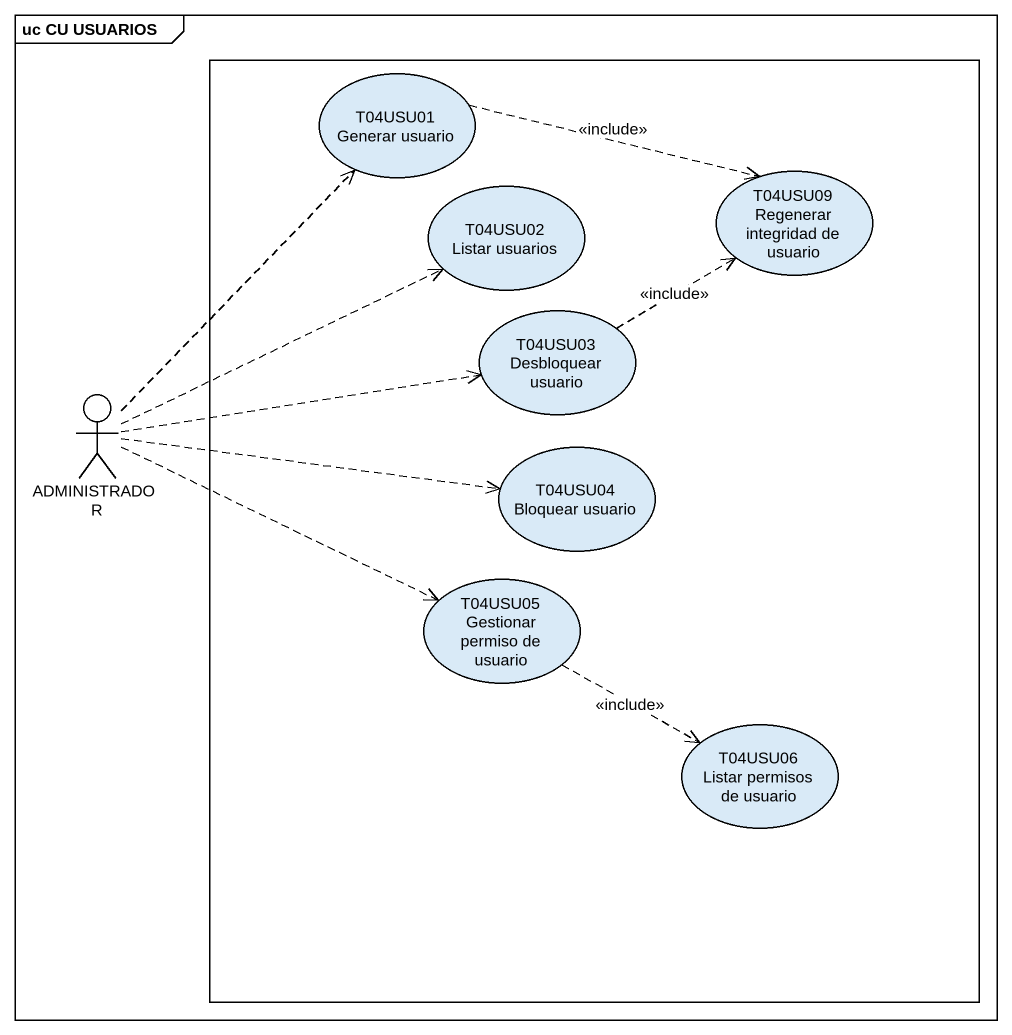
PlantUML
@startuml
mainframe uc CU USUARIOS
rectangle " " as rectangle1 {
  usecase "T04USU01 Generar usuario" as T04USU01_Generar_usuario
  usecase "T04USU02 Listar usuarios" as T04USU02_Listar_usuarios
  usecase "T04USU09 Regenerar integridad de usuario" as T04USU09_Regenerar
  usecase "T04USU03 Desbloquear usuario" as T04USU03_Desbloquear_usuario
  usecase "T04USU04 Bloquear usuario" as T04USU04_Bloquear_usuario
  usecase "T04USU05 Gestionar permiso de usuario" as T04USU05_Gestionar_permiso
  usecase "T04USU06 Listar permisos de usuario" as T04USU06_Listar_permisos_de
}
actor ADMINISTRADOR
T04USU01_Generar_usuario .right.> T04USU09_Regenerar : <<include>>
T04USU03_Desbloquear_usuario .right.> T04USU09_Regenerar : <<include>>
ADMINISTRADOR .up.> T04USU01_Generar_usuario
ADMINISTRADOR .right.> T04USU02_Listar_usuarios
ADMINISTRADOR .right.> T04USU03_Desbloquear_usuario
ADMINISTRADOR .right.> T04USU04_Bloquear_usuario
ADMINISTRADOR .right.> T04USU05_Gestionar_permiso
T04USU05_Gestionar_permiso .right.> T04USU06_Listar_permisos_de : <<include>>
@enduml
